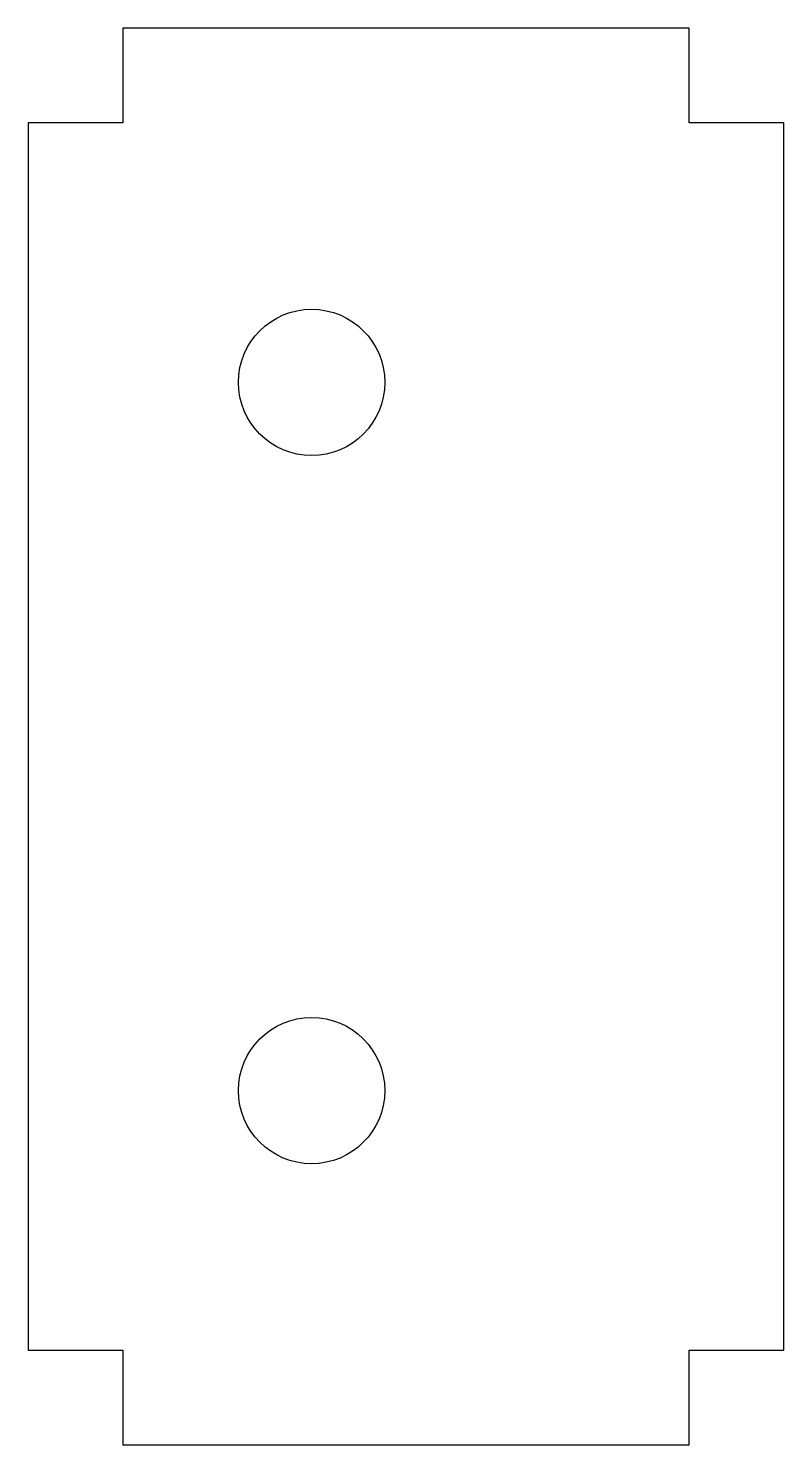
# Model space of a CAD drawing. Extents: x -10 to 70, y 0 to 150.
import ezdxf

# ---------------------------------------------------------------- set-up
doc = ezdxf.new("R2010")
doc.units = 0
doc.layers.add('Body', color=7, linetype='CONTINUOUS')

msp = doc.modelspace()

# ---------------------------------------------------------------- linework, layer by layer
at = {"layer": 'Body'}
for p, q in [((0, 150, -5), (0, 140, -5)), ((60, 150, -5), (0, 150, -5)), ((0, 150, 5), (0, 140, 5)), ((60, 150, 5), (0, 150, 5)), ((0, 150, -5), (0, 150, 5)), ((0, 150, -5), (0, 140, -5)), ((0, 150, 5), (0, 140, 5)), ((0, 150, -5), (0, 150, 5)), ((60, 150, -5), (0, 150, -5)), ((60, 150, 5), (0, 150, 5)), ((60, 140, -5), (60, 150, -5)), ((60, 140, 5), (60, 150, 5)), ((60, 150, -5), (60, 150, 5)), ((60, 150, -5), (60, 150, 5)), ((60, 140, -5), (60, 150, -5)), ((60, 140, 5), (60, 150, 5)), ((-10, 140, -5), (-10, 140, 5)), ((-10, 140, -5), (-10, 10, -5)), ((-10, 140, 5), (-10, 10, 5)), ((-10, 140, -5), (-10, 140, 5)), ((0, 140, -5), (-10, 140, -5)), ((0, 140, 5), (-10, 140, 5)), ((-10, 140, -5), (-10, 10, -5)), ((0, 140, -5), (-10, 140, -5)), ((-10, 140, 5), (-10, 10, 5)), ((0, 140, 5), (-10, 140, 5)), ((0, 140, -5), (0, 140, 5)), ((0, 140, -5), (0, 140, 5)), ((70, 140, -5), (60, 140, -5)), ((70, 140, 5), (60, 140, 5)), ((60, 140, -5), (60, 140, 5)), ((60, 140, -5), (60, 140, 5)), ((70, 140, -5), (60, 140, -5)), ((70, 140, 5), (60, 140, 5)), ((70, 10, -5), (70, 140, -5)), ((70, 10, 5), (70, 140, 5)), ((70, 140, -5), (70, 140, 5)), ((70, 140, -5), (70, 140, 5)), ((70, 10, -5), (70, 140, -5)), ((70, 10, 5), (70, 140, 5)), ((27.75, 112.5, -5), (27.75, 112.5, 5)), ((27.75, 112.5, -5), (27.75, 112.5, 5)), ((27.75, 37.5, -5), (27.75, 37.5, 5)), ((27.75, 37.5, -5), (27.75, 37.5, 5)), ((-10, 10, -5), (-10, 10, 5)), ((-10, 10, -5), (-10, 10, 5)), ((-10, 10, -5), (0, 10, -5)), ((-10, 10, 5), (0, 10, 5)), ((-10, 10, -5), (0, 10, -5)), ((-10, 10, 5), (0, 10, 5)), ((0, 10, -5), (0, 10, 5)), ((0, 10, -5), (0, 0, -5)), ((0, 10, 5), (0, 0, 5)), ((0, 10, -5), (0, 10, 5)), ((0, 10, -5), (0, 0, -5)), ((0, 10, 5), (0, 0, 5)), ((60, 0, -5), (60, 10, -5)), ((60, 10, -5), (70, 10, -5)), ((60, 0, 5), (60, 10, 5)), ((60, 10, 5), (70, 10, 5)), ((60, 10, -5), (60, 10, 5)), ((60, 0, -5), (60, 10, -5)), ((60, 0, 5), (60, 10, 5)), ((60, 10, -5), (60, 10, 5)), ((60, 10, -5), (70, 10, -5)), ((60, 10, 5), (70, 10, 5)), ((70, 10, -5), (70, 10, 5)), ((70, 10, -5), (70, 10, 5)), ((0, 0, -5), (60, 0, -5)), ((0, 0, 5), (60, 0, 5)), ((0, 0, -5), (0, 0, 5)), ((0, 0, -5), (0, 0, 5)), ((0, 0, -5), (60, 0, -5)), ((0, 0, 5), (60, 0, 5)), ((60, 0, -5), (60, 0, 5)), ((60, 0, -5), (60, 0, 5))]:
    msp.add_line(p, q, dxfattribs=at)
for centre in [(20, 112.5), (20, 112.5), (20, 112.5), (20, 112.5), (20, 37.5), (20, 37.5), (20, 37.5), (20, 37.5)]:
    msp.add_circle(centre, 7.75, dxfattribs=at)

doc.saveas('drawing.dxf')
